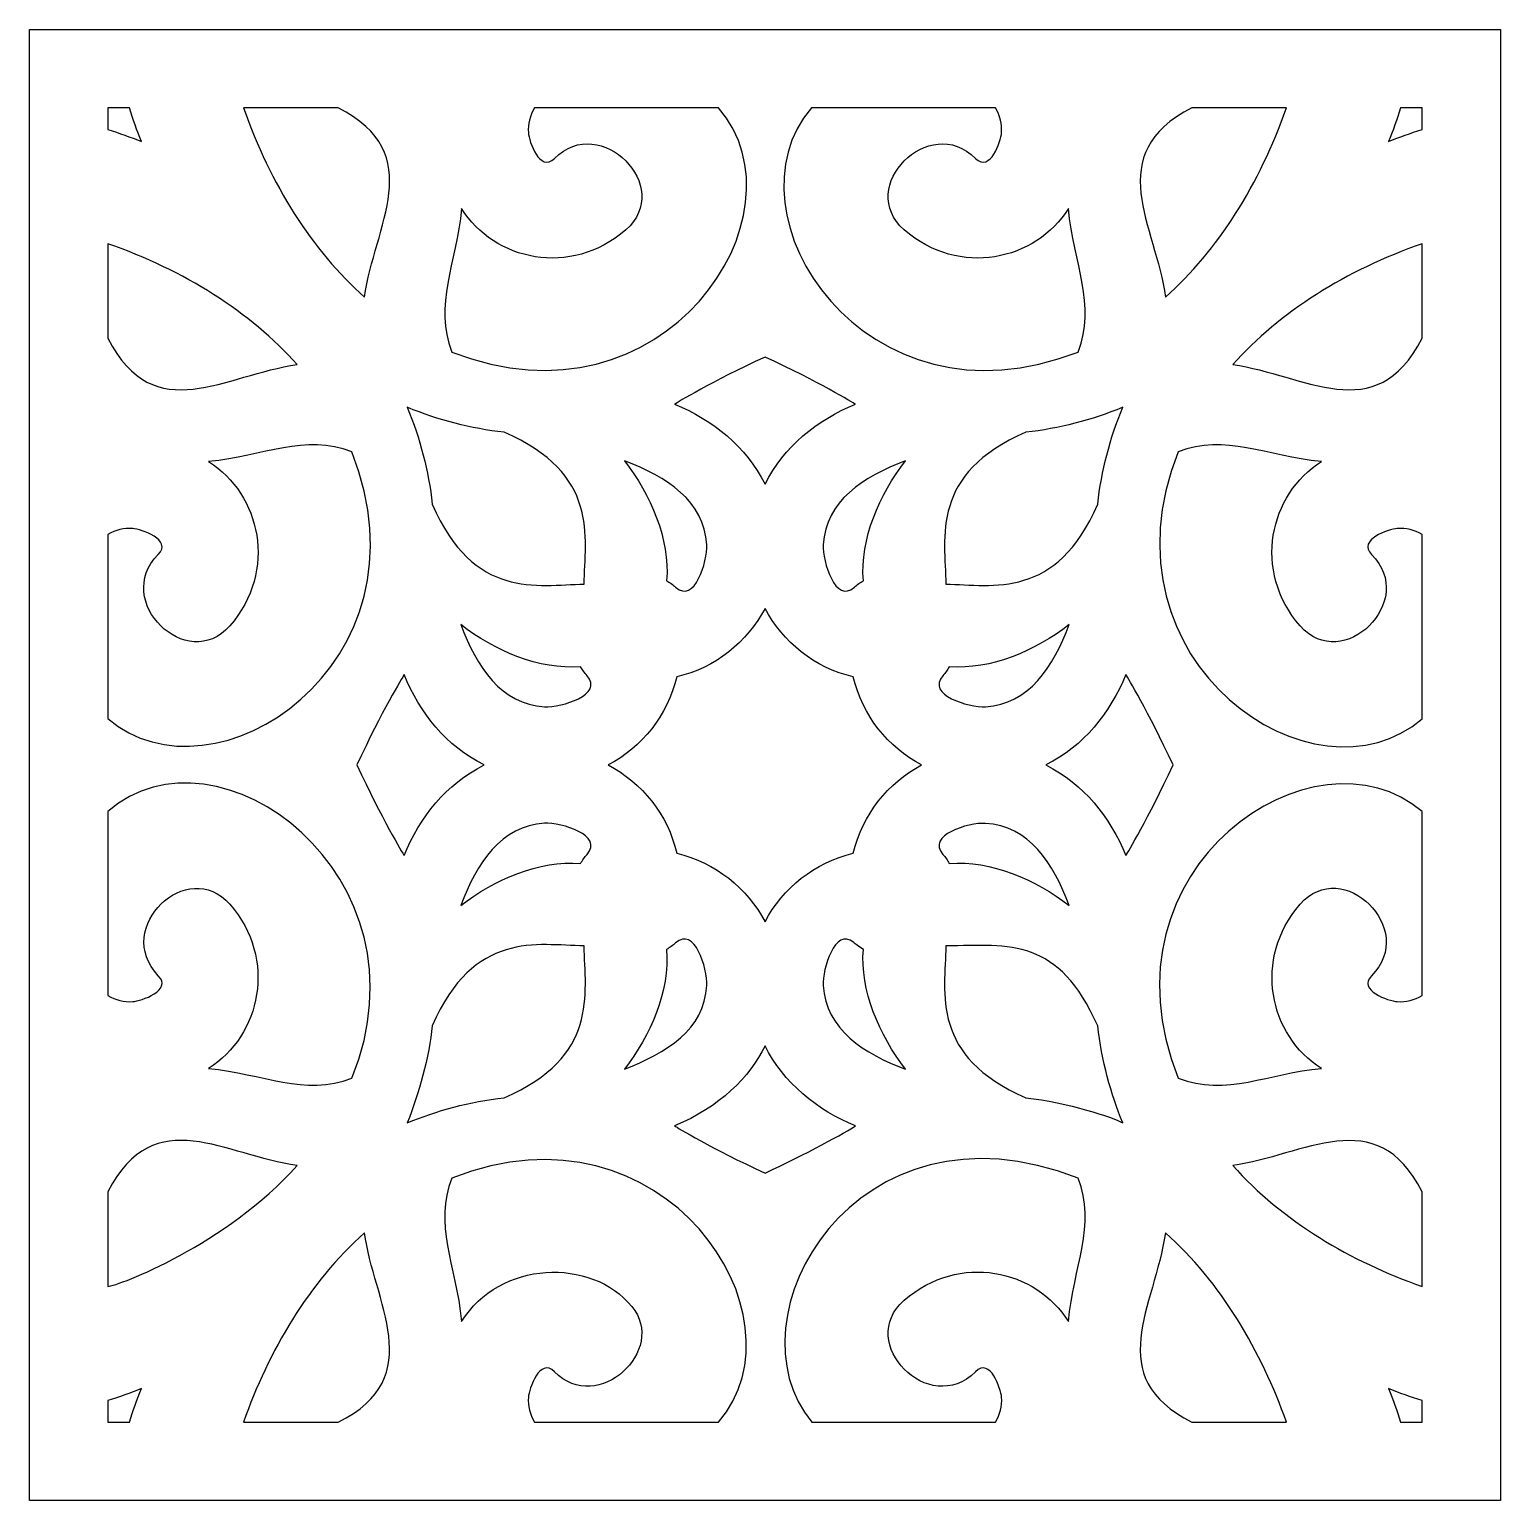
# Model space of a CAD drawing. Header units: millimetres. Extents: x -515 to 516, y -320 to 320.
# Drawn here: x -149.8 to 150.1, y -319.8 to -19.8 of the extents above; entities that cross this region are included whole.
import ezdxf

# ---------------------------------------------------------------- set-up
doc = ezdxf.new("R2010")
doc.units = ezdxf.units.MM
doc.header["$MEASUREMENT"] = 0
doc.layers.add('layer 1', color=7, linetype='Continuous')

msp = doc.modelspace()

# ---------------------------------------------------------------- linework, layer by layer
at = {"layer": 'layer 1'}
for points, knots in [([(-149.8496, -319.7895), (-136.01, -319.7895), (136.3661, -319.7895), (150.1487, -319.7895), (150.1487, -319.7895), (150.1487, -283.1641), (150.1487, -25.5522), (150.1487, -19.7898), (150.1487, -19.7898), (141.2626, -19.7898), (-140.9599, -19.7898), (-149.8496, -19.7898), (-149.8496, -19.7898), (-149.8496, -25.4138), (-149.8496, -282.6489), (-149.8496, -319.7895)], [0, 0, 0, 0, 0.2, 0.2, 0.2, 0.2, 0.4, 0.4, 0.4, 0.4, 0.6, 0.6, 0.6, 0.6, 1, 1, 1, 1]), ([(-133.8479, -35.7894), (-133.8479, -35.7894), (-129.4694, -35.7894), (-129.4694, -35.7894), (-129.4694, -35.7894), (-128.7286, -38.1104), (-127.928, -40.411), (-126.9896, -42.6688), (-126.9896, -42.6688), (-129.2508, -41.7304), (-131.5515, -40.9298), (-133.8479, -40.1889), (-133.8479, -40.1889), (-133.8479, -40.1889), (-133.8479, -35.7894), (-133.8479, -35.7894)], [0, 0, 0, 0, 0.2, 0.2, 0.2, 0.2, 0.4, 0.4, 0.4, 0.4, 0.6, 0.6, 0.6, 0.6, 1, 1, 1, 1]), ([(-86.9111, -35.7894), (-68.355, -45.2049), (-79.6156, -59.9231), (-81.4881, -74.4115), (-81.4881, -74.4115), (-92.2483, -64.8512), (-100.75, -51.3118), (-106.1687, -35.7894), (-106.1687, -35.7894), (-106.1687, -35.7894), (-86.9111, -35.7894), (-86.9111, -35.7894)], [0, 0, 0, 0, 0.25, 0.25, 0.25, 0.25, 0.5, 0.5, 0.5, 0.5, 1, 1, 1, 1]), ([(-61.7082, -56.3319), (-55.129, -66.8903), (-39.4696, -70.471), (-28.2301, -60.6499), (-28.2301, -60.6499), (-18.3092, -51.9894), (-33.3486, -36.6294), (-42.7887, -46.0905), (-42.7887, -46.0905), (-45.7698, -49.0716), (-47.9888, -42.5908), (-48.109, -40.8482), (-48.109, -40.8482), (-48.2285, -39.1092), (-47.7702, -37.3913), (-46.8705, -35.7894), (-46.8705, -35.7894), (-46.8705, -35.7894), (-9.3105, -35.7894), (-9.3105, -35.7894), (-9.3105, -35.7894), (9.4719, -57.3898), (-20.4088, -102.6516), (-63.6911, -85.5702), (-63.6911, -85.5702), (-67.529, -75.9712), (-62.7914, -67.589), (-61.7082, -56.3319)], [0, 0, 0, 0, 0.125, 0.125, 0.125, 0.125, 0.25, 0.25, 0.25, 0.25, 0.375, 0.375, 0.375, 0.375, 0.5, 0.5, 0.5, 0.5, 0.625, 0.625, 0.625, 0.625, 0.75, 0.75, 0.75, 0.75, 1, 1, 1, 1]), ([(9.6301, -35.7894), (9.6301, -35.7894), (47.169, -35.7894), (47.169, -35.7894), (47.169, -35.7894), (48.0694, -37.3913), (48.5101, -39.1092), (48.3899, -40.8482), (48.3899, -40.8482), (48.2697, -42.5908), (46.0689, -49.0716), (43.0914, -46.0905), (43.0914, -46.0905), (33.6506, -36.6294), (18.6118, -51.9894), (28.5285, -60.6499), (28.5285, -60.6499), (39.7715, -70.471), (55.4317, -66.8903), (62.0109, -56.3319), (62.0109, -56.3319), (63.0899, -67.589), (67.8106, -75.9712), (63.9903, -85.5702), (63.9903, -85.5702), (20.5491, -102.7113), (-8.9506, -57.309), (9.6301, -35.7894)], [0, 0, 0, 0, 0.125, 0.125, 0.125, 0.125, 0.25, 0.25, 0.25, 0.25, 0.375, 0.375, 0.375, 0.375, 0.5, 0.5, 0.5, 0.5, 0.625, 0.625, 0.625, 0.625, 0.75, 0.75, 0.75, 0.75, 1, 1, 1, 1]), ([(87.1919, -35.7894), (87.1919, -35.7894), (106.4713, -35.7894), (106.4713, -35.7894), (106.4713, -35.7894), (101.0491, -51.3118), (92.5298, -64.8512), (81.7908, -74.4115), (81.7908, -74.4115), (79.8754, -59.8486), (68.6393, -45.2548), (87.1919, -35.7894)], [0, 0, 0, 0, 0.25, 0.25, 0.25, 0.25, 0.5, 0.5, 0.5, 0.5, 1, 1, 1, 1]), ([(129.751, -35.7894), (129.751, -35.7894), (134.1505, -35.7894), (134.1505, -35.7894), (134.1505, -35.7894), (134.1505, -35.7894), (134.1505, -40.1889), (134.1505, -40.1889), (134.1505, -40.1889), (131.8288, -40.9298), (129.55, -41.7304), (127.2887, -42.6688), (127.2887, -42.6688), (128.2306, -40.3899), (129.0312, -38.1104), (129.751, -35.7894)], [0, 0, 0, 0, 0.2, 0.2, 0.2, 0.2, 0.4, 0.4, 0.4, 0.4, 0.6, 0.6, 0.6, 0.6, 1, 1, 1, 1]), ([(-133.8479, -63.4897), (-118.3501, -68.9119), (-104.8107, -77.4101), (-95.2504, -88.1492), (-95.2504, -88.1492), (-109.8519, -90.0681), (-124.386, -101.3034), (-133.8479, -82.7515), (-133.8479, -82.7515), (-133.8479, -82.7515), (-133.8479, -63.4897), (-133.8479, -63.4897)], [0, 0, 0, 0, 0.25, 0.25, 0.25, 0.25, 0.5, 0.5, 0.5, 0.5, 1, 1, 1, 1]), ([(134.1505, -82.7515), (124.6851, -101.3034), (110.1258, -90.0681), (95.532, -88.1492), (95.532, -88.1492), (105.0922, -77.4101), (118.6493, -68.9119), (134.1505, -63.4897), (134.1505, -63.4897), (134.1505, -63.4897), (134.1505, -82.7515), (134.1505, -82.7515)], [0, 0, 0, 0, 0.25, 0.25, 0.25, 0.25, 0.5, 0.5, 0.5, 0.5, 1, 1, 1, 1]), ([(18.6118, -96.2101), (10.7308, -99.4695), (4.0321, -104.7716), (0.1513, -112.5289), (0.1513, -112.5289), (-3.7294, -104.7716), (-10.4289, -99.4695), (-18.3092, -96.2101), (-18.3092, -96.2101), (-17.7096, -95.91), (-10.8098, -91.6096), (0.1513, -86.6105), (0.1513, -86.6105), (11.1118, -91.6096), (18.0088, -95.9311), (18.6118, -96.2101)], [0, 0, 0, 0, 0.2, 0.2, 0.2, 0.2, 0.4, 0.4, 0.4, 0.4, 0.6, 0.6, 0.6, 0.6, 1, 1, 1, 1]), ([(-53.0512, -101.9494), (-33.5497, -110.3316), (-36.5483, -123.3101), (-36.7282, -132.909), (-36.7282, -132.909), (-46.3307, -133.089), (-59.3092, -136.0911), (-67.6914, -116.5896), (-67.6914, -116.5896), (-68.4498, -109.8515), (-70.1888, -103.2301), (-72.7889, -96.8519), (-72.7889, -96.8519), (-66.4283, -99.4695), (-59.7893, -101.1909), (-53.0512, -101.9494)], [0, 0, 0, 0, 0.2, 0.2, 0.2, 0.2, 0.4, 0.4, 0.4, 0.4, 0.6, 0.6, 0.6, 0.6, 1, 1, 1, 1]), ([(67.9906, -116.5896), (59.6119, -136.0911), (46.6123, -133.089), (37.0309, -132.909), (37.0309, -132.909), (36.8502, -123.3312), (33.8488, -110.3316), (53.3496, -101.9494), (53.3496, -101.9494), (60.0913, -101.1909), (66.7309, -99.4695), (73.0916, -96.8519), (73.0916, -96.8519), (70.4704, -103.2301), (68.749, -109.8515), (67.9906, -116.5896)], [0, 0, 0, 0, 0.2, 0.2, 0.2, 0.2, 0.4, 0.4, 0.4, 0.4, 0.6, 0.6, 0.6, 0.6, 1, 1, 1, 1]), ([(-133.8479, -122.7703), (-132.2712, -121.8881), (-130.5491, -121.4298), (-128.789, -121.55), (-128.789, -121.55), (-127.0711, -121.6695), (-120.5903, -123.8886), (-123.5713, -126.8485), (-123.5713, -126.8485), (-133.029, -136.2886), (-117.6697, -151.3309), (-109.0084, -141.4283), (-109.0084, -141.4283), (-99.1698, -130.1719), (-102.7504, -114.5294), (-113.3088, -107.929), (-113.3088, -107.929), (-102.0482, -106.8494), (-93.6702, -102.1293), (-84.0882, -105.9496), (-84.0882, -105.9496), (-66.9505, -149.3909), (-112.3494, -178.911), (-133.8479, -160.3092), (-133.8479, -160.3092), (-133.8479, -160.3092), (-133.8479, -122.7703), (-133.8479, -122.7703)], [0, 0, 0, 0, 0.125, 0.125, 0.125, 0.125, 0.25, 0.25, 0.25, 0.25, 0.375, 0.375, 0.375, 0.375, 0.5, 0.5, 0.5, 0.5, 0.625, 0.625, 0.625, 0.625, 0.75, 0.75, 0.75, 0.75, 1, 1, 1, 1]), ([(134.1505, -160.352), (112.5107, -179.2287), (67.3692, -149.0914), (84.3908, -105.9496), (84.3908, -105.9496), (93.9687, -102.1293), (102.3509, -106.8494), (113.6115, -107.929), (113.6115, -107.929), (103.0496, -114.5294), (99.469, -130.1719), (109.29, -141.4283), (109.29, -141.4283), (117.9506, -151.3309), (133.3316, -136.2886), (123.8494, -126.8485), (123.8494, -126.8485), (120.8719, -123.8886), (127.3485, -121.6695), (129.0917, -121.55), (129.0917, -121.55), (130.8518, -121.4298), (132.5486, -121.8881), (134.1505, -122.7703), (134.1505, -122.7703), (134.1505, -122.7703), (134.1505, -160.352), (134.1505, -160.352)], [0, 0, 0, 0, 0.125, 0.125, 0.125, 0.125, 0.25, 0.25, 0.25, 0.25, 0.375, 0.375, 0.375, 0.375, 0.5, 0.5, 0.5, 0.5, 0.625, 0.625, 0.625, 0.625, 0.75, 0.75, 0.75, 0.75, 1, 1, 1, 1]), ([(-28.5084, -107.7702), (-19.89, -110.9487), (-12.1714, -116.0287), (-11.7307, -124.8516), (-11.7307, -124.8516), (-11.5683, -128.3092), (-14.1894, -137.0084), (-18.0695, -133.5297), (-18.0695, -133.5297), (-18.648, -133.0117), (-19.2694, -132.5702), (-19.9111, -132.2103), (-19.9111, -132.2103), (-19.2096, -123.7087), (-23.1705, -114.6496), (-28.5084, -107.7702)], [0, 0, 0, 0, 0.2, 0.2, 0.2, 0.2, 0.4, 0.4, 0.4, 0.4, 0.6, 0.6, 0.6, 0.6, 1, 1, 1, 1]), ([(20.2103, -132.2103), (19.5713, -132.5702), (18.9506, -133.0117), (18.3686, -133.5297), (18.3686, -133.5297), (14.4914, -137.0084), (11.8492, -128.3092), (12.0291, -124.8516), (12.0291, -124.8516), (12.4705, -116.0287), (20.1892, -110.9487), (28.8111, -107.7702), (28.8111, -107.7702), (23.4697, -114.6496), (19.5116, -123.7087), (20.2103, -132.2103)], [0, 0, 0, 0, 0.2, 0.2, 0.2, 0.2, 0.4, 0.4, 0.4, 0.4, 0.6, 0.6, 0.6, 0.6, 1, 1, 1, 1]), ([(-17.8298, -151.811), (-9.9488, -149.9694), (-3.489, -144.6884), (0.1513, -137.8512), (0.1513, -137.8512), (3.7706, -144.6884), (10.2514, -149.9694), (18.1289, -151.811), (18.1289, -151.811), (19.9917, -159.6885), (25.2515, -166.1693), (32.0915, -169.7886), (32.0915, -169.7886), (25.2515, -173.429), (19.9917, -179.8887), (18.1289, -187.7908), (18.1289, -187.7908), (10.2514, -189.6289), (3.7706, -194.9099), (0.1513, -201.7499), (0.1513, -201.7499), (-3.489, -194.9099), (-9.9488, -189.6289), (-17.8298, -187.7908), (-17.8298, -187.7908), (-19.689, -179.8887), (-24.9489, -173.429), (-31.81, -169.7886), (-31.81, -169.7886), (-24.97, -166.1693), (-19.689, -159.6885), (-17.8298, -151.811)], [0, 0, 0, 0, 0.11111111, 0.11111111, 0.11111111, 0.11111111, 0.22222222, 0.22222222, 0.22222222, 0.22222222, 0.33333333, 0.33333333, 0.33333333, 0.33333333, 0.44444444, 0.44444444, 0.44444444, 0.44444444, 0.55555556, 0.55555556, 0.55555556, 0.55555556, 0.66666667, 0.66666667, 0.66666667, 0.66666667, 0.77777778, 0.77777778, 0.77777778, 0.77777778, 1, 1, 1, 1]), ([(-61.8706, -141.1499), (-54.9877, -146.4914), (-45.9497, -150.4319), (-37.4515, -149.7508), (-37.4515, -149.7508), (-37.0881, -150.389), (-36.6502, -150.9893), (-36.1287, -151.5889), (-36.1287, -151.5889), (-32.65, -155.4514), (-41.3499, -158.0901), (-44.8103, -157.9101), (-44.8103, -157.9101), (-53.6297, -157.4694), (-58.7096, -149.7508), (-61.8706, -141.1499)], [0, 0, 0, 0, 0.2, 0.2, 0.2, 0.2, 0.4, 0.4, 0.4, 0.4, 0.6, 0.6, 0.6, 0.6, 1, 1, 1, 1]), ([(36.4313, -151.5889), (36.9494, -150.9893), (37.3901, -150.389), (37.7289, -149.7508), (37.7289, -149.7508), (46.2313, -150.4319), (55.2904, -146.4914), (62.1698, -141.1499), (62.1698, -141.1499), (59.0088, -149.7508), (53.9106, -157.4694), (45.1094, -157.9101), (45.1094, -157.9101), (41.6518, -158.0901), (32.9315, -155.4514), (36.4313, -151.5889)], [0, 0, 0, 0, 0.2, 0.2, 0.2, 0.2, 0.4, 0.4, 0.4, 0.4, 0.6, 0.6, 0.6, 0.6, 1, 1, 1, 1]), ([(-57.1295, -169.7886), (-64.8903, -173.6905), (-70.1888, -180.3681), (-73.4489, -188.2491), (-73.4489, -188.2491), (-73.7308, -187.6706), (-78.0312, -180.7702), (-83.0514, -169.7886), (-83.0514, -169.7886), (-78.0488, -158.8492), (-73.7308, -151.9488), (-73.4489, -151.3485), (-73.4489, -151.3485), (-70.1888, -159.2295), (-64.8903, -165.9114), (-57.1295, -169.7886)], [0, 0, 0, 0, 0.2, 0.2, 0.2, 0.2, 0.4, 0.4, 0.4, 0.4, 0.6, 0.6, 0.6, 0.6, 1, 1, 1, 1]), ([(83.3505, -169.7886), (78.3304, -180.7491), (74.03, -187.6495), (73.7516, -188.2491), (73.7516, -188.2491), (70.4704, -180.3681), (65.1719, -173.6905), (57.4314, -169.7886), (57.4314, -169.7886), (65.1719, -165.9114), (70.4704, -159.2295), (73.7516, -151.3485), (73.7516, -151.3485), (74.03, -151.9305), (78.3304, -158.8309), (83.3505, -169.7886)], [0, 0, 0, 0, 0.2, 0.2, 0.2, 0.2, 0.4, 0.4, 0.4, 0.4, 0.6, 0.6, 0.6, 0.6, 1, 1, 1, 1]), ([(-133.8479, -179.2498), (-111.6296, -159.7946), (-67.2078, -192.1967), (-84.0882, -233.6304), (-84.0882, -233.6304), (-93.7441, -237.4865), (-102.2563, -232.6674), (-113.3088, -231.6693), (-113.3088, -231.6693), (-102.7012, -224.9909), (-99.2331, -209.3737), (-108.9909, -198.1693), (-108.9909, -198.1693), (-117.5425, -188.3974), (-132.9376, -202.9533), (-123.5713, -212.7497), (-123.5713, -212.7497), (-120.5903, -215.7097), (-127.0711, -217.9288), (-128.789, -218.0483), (-128.789, -218.0483), (-130.5491, -218.1685), (-132.2712, -217.7095), (-133.8479, -216.8104), (-133.8479, -216.8104), (-133.8479, -203.387), (-133.8479, -192.6029), (-133.8479, -179.2498)], [0, 0, 0, 0, 0.125, 0.125, 0.125, 0.125, 0.25, 0.25, 0.25, 0.25, 0.375, 0.375, 0.375, 0.375, 0.5, 0.5, 0.5, 0.5, 0.625, 0.625, 0.625, 0.625, 0.75, 0.75, 0.75, 0.75, 1, 1, 1, 1]), ([(134.1505, -216.8104), (132.5486, -217.7095), (130.8518, -218.1685), (129.0917, -218.0483), (129.0917, -218.0483), (127.3485, -217.9288), (120.8719, -215.7097), (123.8494, -212.7497), (123.8494, -212.7497), (133.3316, -203.3097), (117.9506, -188.2491), (109.29, -198.1693), (109.29, -198.1693), (99.5779, -209.3034), (102.954, -224.9909), (113.6115, -231.6693), (113.6115, -231.6693), (102.9891, -232.5296), (94.1275, -237.5357), (84.3908, -233.6304), (84.3908, -233.6304), (67.2286, -190.4155), (112.5424, -160.6163), (134.1505, -179.2891), (134.1505, -179.2891), (134.1505, -179.2891), (134.1505, -216.8104), (134.1505, -216.8104)], [0, 0, 0, 0, 0.125, 0.125, 0.125, 0.125, 0.25, 0.25, 0.25, 0.25, 0.375, 0.375, 0.375, 0.375, 0.5, 0.5, 0.5, 0.5, 0.625, 0.625, 0.625, 0.625, 0.75, 0.75, 0.75, 0.75, 1, 1, 1, 1]), ([(-44.8103, -181.6699), (-41.3499, -181.511), (-32.65, -184.1287), (-36.1287, -188.0094), (-36.1287, -188.0094), (-36.6502, -188.5914), (-37.0881, -189.2086), (-37.4515, -189.8511), (-37.4515, -189.8511), (-45.9497, -189.1699), (-54.9877, -193.1104), (-61.8706, -198.4519), (-61.8706, -198.4519), (-58.7096, -189.8511), (-53.6297, -182.1289), (-44.8103, -181.6699)], [0, 0, 0, 0, 0.2, 0.2, 0.2, 0.2, 0.4, 0.4, 0.4, 0.4, 0.6, 0.6, 0.6, 0.6, 1, 1, 1, 1]), ([(45.0919, -181.6917), (53.9106, -182.1289), (59.0088, -189.8511), (62.1698, -198.4519), (62.1698, -198.4519), (55.2904, -193.1104), (46.2313, -189.1699), (37.7289, -189.8511), (37.7289, -189.8511), (37.3901, -189.2086), (36.9494, -188.5914), (36.4313, -188.0094), (36.4313, -188.0094), (32.9315, -184.1287), (41.6518, -181.511), (45.0919, -181.6917)], [0, 0, 0, 0, 0.2, 0.2, 0.2, 0.2, 0.4, 0.4, 0.4, 0.4, 0.6, 0.6, 0.6, 0.6, 1, 1, 1, 1]), ([(-36.7282, -206.6893), (-36.5483, -216.4365), (-33.6692, -229.3159), (-53.0512, -237.6313), (-53.0512, -237.6313), (-60.022, -238.432), (-66.8943, -240.2982), (-72.7889, -242.7499), (-72.7889, -242.7499), (-70.4609, -236.9854), (-68.3261, -229.1465), (-67.6914, -222.9911), (-67.6914, -222.9911), (-59.2916, -203.5142), (-46.3166, -206.4988), (-36.7282, -206.6893)], [0, 0, 0, 0, 0.2, 0.2, 0.2, 0.2, 0.4, 0.4, 0.4, 0.4, 0.6, 0.6, 0.6, 0.6, 1, 1, 1, 1]), ([(-19.9111, -207.3915), (-19.2694, -207.0316), (-18.648, -206.5901), (-18.0695, -206.0679), (-18.0695, -206.0679), (-14.1894, -202.5899), (-11.55, -211.2891), (-11.7307, -214.7502), (-11.7307, -214.7502), (-12.1925, -223.8761), (-20.0278, -228.438), (-28.5084, -231.8316), (-28.5084, -231.8316), (-23.2415, -224.9382), (-19.2159, -215.974), (-19.9111, -207.3915)], [0, 0, 0, 0, 0.2, 0.2, 0.2, 0.2, 0.4, 0.4, 0.4, 0.4, 0.6, 0.6, 0.6, 0.6, 1, 1, 1, 1]), ([(28.8111, -231.8316), (20.5202, -228.7662), (12.4452, -223.6716), (12.0291, -214.7502), (12.0291, -214.7502), (11.8562, -211.4058), (14.3824, -202.8155), (18.2309, -205.9695), (18.2309, -205.9695), (18.4994, -206.2408), (19.4272, -206.95), (20.2103, -207.3915), (20.2103, -207.3915), (19.494, -215.5965), (23.4591, -224.9487), (28.8111, -231.8316)], [0, 0, 0, 0, 0.2, 0.2, 0.2, 0.2, 0.4, 0.4, 0.4, 0.4, 0.6, 0.6, 0.6, 0.6, 1, 1, 1, 1]), ([(53.3496, -237.6313), (33.8594, -229.2632), (36.8502, -216.2812), (37.0309, -206.6893), (37.0309, -206.6893), (50.2456, -206.4383), (60.0315, -205.0873), (67.9906, -222.9911), (67.9906, -222.9911), (68.7771, -229.912), (70.7207, -237.0599), (73.0916, -242.7499), (73.0916, -242.7499), (71.2781, -241.6632), (61.7248, -238.5908), (53.3496, -237.6313)], [0, 0, 0, 0, 0.2, 0.2, 0.2, 0.2, 0.4, 0.4, 0.4, 0.4, 0.6, 0.6, 0.6, 0.6, 1, 1, 1, 1]), ([(-18.3092, -243.3882), (-9.0912, -239.5784), (-2.9569, -233.4399), (0.1513, -227.0694), (0.1513, -227.0694), (3.7812, -234.4563), (10.9494, -240.3333), (18.5908, -243.3882), (18.5908, -243.3882), (16.8728, -244.5353), (8.1912, -249.3151), (0.1513, -252.9911), (0.1513, -252.9911), (-10.8098, -247.9887), (-17.7096, -243.6707), (-18.3092, -243.3882)], [0, 0, 0, 0, 0.2, 0.2, 0.2, 0.2, 0.4, 0.4, 0.4, 0.4, 0.6, 0.6, 0.6, 0.6, 1, 1, 1, 1]), ([(-9.3316, -303.7909), (-43.8368, -303.7909), (-31.5745, -303.7909), (-46.8705, -303.7909), (-46.8705, -303.7909), (-47.7702, -302.2104), (-48.2285, -300.4891), (-48.109, -298.7285), (-48.109, -298.7285), (-47.9888, -297.0106), (-45.7698, -290.53), (-42.7887, -293.5111), (-42.7887, -293.5111), (-33.8744, -302.507), (-19.6855, -289.0202), (-27.0091, -280.2113), (-27.0091, -280.2113), (-35.257, -270.1289), (-53.9685, -270.7815), (-61.7082, -283.27), (-61.7082, -283.27), (-62.9925, -271.5084), (-67.4299, -263.3804), (-63.6911, -254.0317), (-63.6911, -254.0317), (-20.4334, -236.9291), (9.3377, -282.2011), (-9.3316, -303.7909)], [0, 0, 0, 0, 0.125, 0.125, 0.125, 0.125, 0.25, 0.25, 0.25, 0.25, 0.375, 0.375, 0.375, 0.375, 0.5, 0.5, 0.5, 0.5, 0.625, 0.625, 0.625, 0.625, 0.75, 0.75, 0.75, 0.75, 1, 1, 1, 1]), ([(62.0109, -283.27), (55.4317, -272.6902), (39.7715, -269.1306), (28.5285, -278.9485), (28.5285, -278.9485), (18.6118, -287.588), (33.6471, -302.9762), (43.0914, -293.5111), (43.0914, -293.5111), (46.0689, -290.53), (48.2697, -297.0106), (48.3899, -298.7285), (48.3899, -298.7285), (48.5242, -300.5278), (48.0335, -302.2351), (47.169, -303.7909), (47.169, -303.7909), (26.2813, -303.7909), (30.7687, -303.7909), (9.7292, -303.7909), (9.7292, -303.7909), (-7.9841, -282.6879), (18.5451, -236.248), (63.9903, -254.0317), (63.9903, -254.0317), (67.8106, -263.6484), (63.0589, -272.1188), (62.0109, -283.27)], [0, 0, 0, 0, 0.125, 0.125, 0.125, 0.125, 0.25, 0.25, 0.25, 0.25, 0.375, 0.375, 0.375, 0.375, 0.5, 0.5, 0.5, 0.5, 0.625, 0.625, 0.625, 0.625, 0.75, 0.75, 0.75, 0.75, 1, 1, 1, 1]), ([(-133.8479, -256.8505), (-124.3937, -238.3153), (-109.7247, -249.562), (-95.2504, -251.4493), (-95.2504, -251.4493), (-109.5912, -267.5856), (-131.8509, -276.1086), (-133.8479, -276.1086), (-133.8479, -276.1086), (-133.8479, -267.8113), (-133.8479, -265.0913), (-133.8479, -256.8505)], [0, 0, 0, 0, 0.25, 0.25, 0.25, 0.25, 0.5, 0.5, 0.5, 0.5, 1, 1, 1, 1]), ([(134.1505, -276.1086), (119.7395, -271.1237), (105.625, -262.7912), (95.532, -251.4493), (95.532, -251.4493), (109.8193, -249.5833), (124.8932, -238.3371), (134.1505, -256.8505), (134.1505, -256.8505), (134.1505, -256.8505), (134.1505, -276.1086), (134.1505, -276.1086)], [0, 0, 0, 0, 0.25, 0.25, 0.25, 0.25, 0.5, 0.5, 0.5, 0.5, 1, 1, 1, 1]), ([(-86.9111, -303.7909), (-104.3945, -303.7909), (-95.2644, -303.7909), (-106.1687, -303.7909), (-106.1687, -303.7909), (-101.1562, -289.3977), (-92.8443, -275.2549), (-81.4881, -265.1901), (-81.4881, -265.1901), (-79.8553, -278.9589), (-68.2031, -294.6753), (-86.9111, -303.7909)], [0, 0, 0, 0, 0.25, 0.25, 0.25, 0.25, 0.5, 0.5, 0.5, 0.5, 1, 1, 1, 1]), ([(87.1919, -303.7909), (68.8123, -294.5095), (79.6321, -280.2997), (81.7908, -265.1901), (81.7908, -265.1901), (93.083, -275.0715), (101.4687, -289.5776), (106.4713, -303.7909), (106.4713, -303.7909), (106.4713, -303.7909), (87.1919, -303.7909), (87.1919, -303.7909)], [0, 0, 0, 0, 0.25, 0.25, 0.25, 0.25, 0.5, 0.5, 0.5, 0.5, 1, 1, 1, 1]), ([(-133.8479, -299.4095), (-131.5515, -298.6687), (-129.2508, -297.8713), (-126.9896, -296.9295), (-126.9896, -296.9295), (-127.928, -299.1909), (-128.7286, -301.491), (-129.4694, -303.7909), (-129.4694, -303.7909), (-129.4694, -303.7909), (-133.8479, -303.7909), (-133.8479, -303.7909), (-133.8479, -303.7909), (-133.8479, -303.7909), (-133.8479, -299.4095), (-133.8479, -299.4095)], [0, 0, 0, 0, 0.2, 0.2, 0.2, 0.2, 0.4, 0.4, 0.4, 0.4, 0.6, 0.6, 0.6, 0.6, 1, 1, 1, 1]), ([(134.1505, -303.7909), (134.1505, -303.7909), (129.751, -303.7909), (129.751, -303.7909), (129.751, -303.7909), (129.0312, -301.491), (128.2306, -299.1909), (127.2887, -296.9295), (127.2887, -296.9295), (129.55, -297.8713), (131.8288, -298.6687), (134.1505, -299.4095), (134.1505, -299.4095), (134.1505, -299.4095), (134.1505, -303.7909), (134.1505, -303.7909)], [0, 0, 0, 0, 0.2, 0.2, 0.2, 0.2, 0.4, 0.4, 0.4, 0.4, 0.6, 0.6, 0.6, 0.6, 1, 1, 1, 1])]:
    msp.add_open_spline(points, degree=3, knots=knots, dxfattribs=at)

doc.saveas('drawing.dxf')
